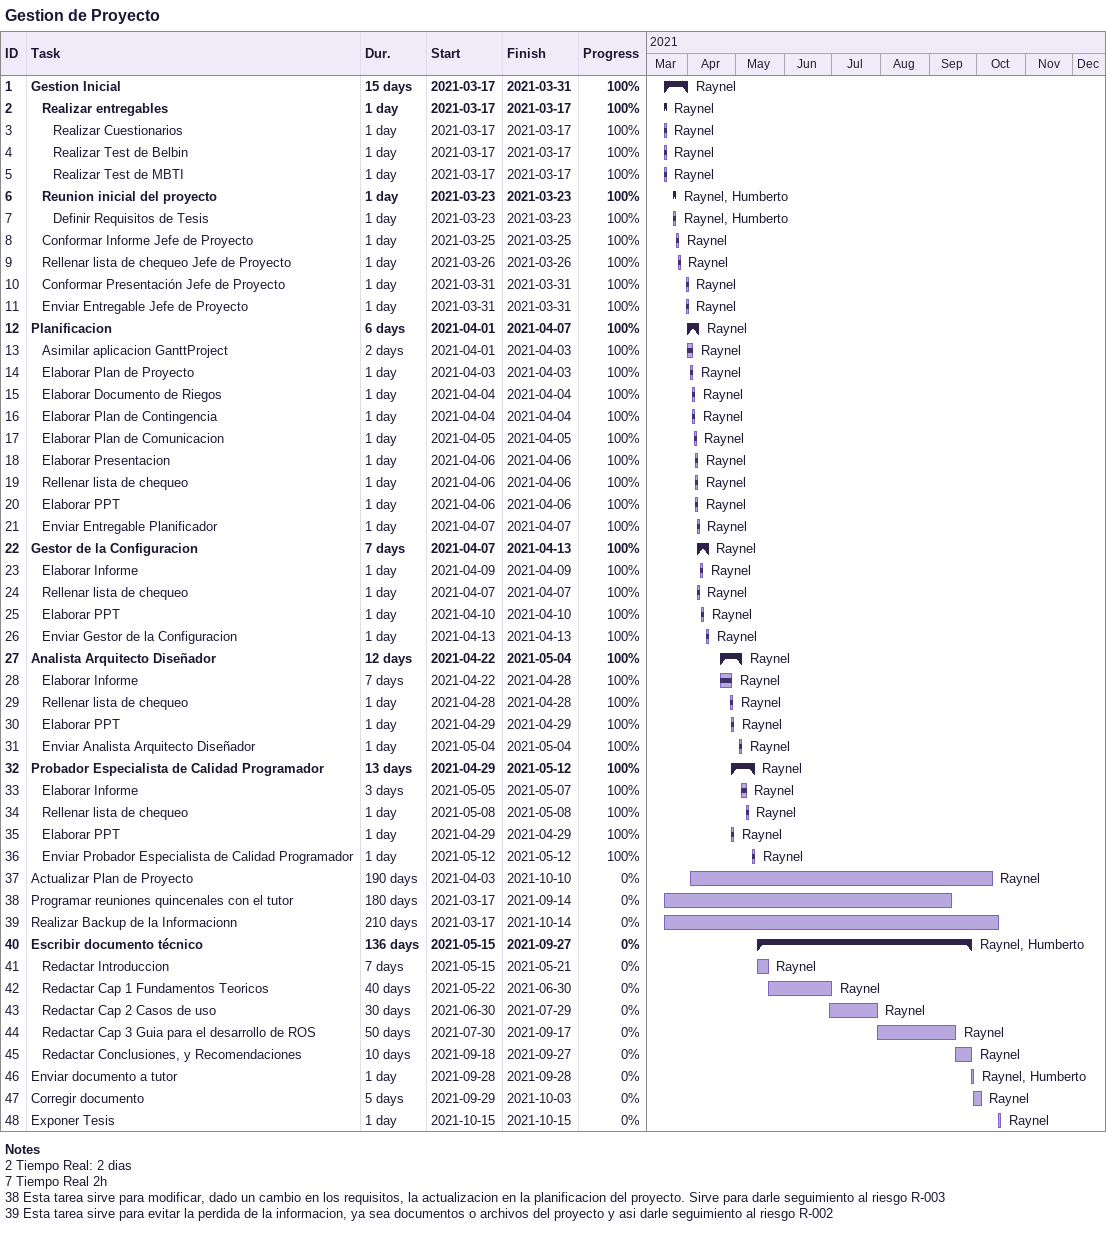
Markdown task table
Gestion de Proyecto

| ID | Level | Task | Duration | Start | Finish | Resources | % complete |
|---|---|---|---|---|---|---|---|
| 1 | 1 | **Gestion Inicial** | 15d | 2021-03-17 | 2021-03-31 | Raynel | 100 |
| 2 | 2 | **Realizar entregables** | 1d | 2021-03-17 | 2021-03-17 | Raynel | 100 |
| 3 | 3 | Realizar Cuestionarios | 1d | 2021-03-17 | 2021-03-17 | Raynel | 100 |
| 4 | 3 | Realizar Test de Belbin | 1d | 2021-03-17 | 2021-03-17 | Raynel | 100 |
| 5 | 3 | Realizar Test de MBTI | 1d | 2021-03-17 | 2021-03-17 | Raynel | 100 |
| 6 | 2 | **Reunion inicial del proyecto** | 1d | 2021-03-23 | 2021-03-23 | Raynel, Humberto | 100 |
| 7 | 3 | Definir Requisitos de Tesis | 1d | 2021-03-23 | 2021-03-23 | Raynel, Humberto | 100 |
| 8 | 2 | Conformar Informe Jefe de Proyecto | 1d | 2021-03-25 | 2021-03-25 | Raynel | 100 |
| 9 | 2 | Rellenar lista de chequeo Jefe de Proyecto | 1d | 2021-03-26 | 2021-03-26 | Raynel | 100 |
| 10 | 2 | Conformar Presentación Jefe de Proyecto | 1d | 2021-03-31 | 2021-03-31 | Raynel | 100 |
| 11 | 2 | Enviar Entregable Jefe de Proyecto | 1d | 2021-03-31 | 2021-03-31 | Raynel | 100 |
| 12 | 1 | **Planificacion** | 6d | 2021-04-01 | 2021-04-07 | Raynel | 100 |
| 13 | 2 | Asimilar aplicacion GanttProject | 2d | 2021-04-01 | 2021-04-03 | Raynel | 100 |
| 14 | 2 | Elaborar Plan de Proyecto | 1d | 2021-04-03 | 2021-04-03 | Raynel | 100 |
| 15 | 2 | Elaborar Documento de Riegos | 1d | 2021-04-04 | 2021-04-04 | Raynel | 100 |
| 16 | 2 | Elaborar Plan de Contingencia | 1d | 2021-04-04 | 2021-04-04 | Raynel | 100 |
| 17 | 2 | Elaborar Plan de Comunicacion | 1d | 2021-04-05 | 2021-04-05 | Raynel | 100 |
| 18 | 2 | Elaborar Presentacion | 1d | 2021-04-06 | 2021-04-06 | Raynel | 100 |
| 19 | 2 | Rellenar lista de chequeo | 1d | 2021-04-06 | 2021-04-06 | Raynel | 100 |
| 20 | 2 | Elaborar PPT | 1d | 2021-04-06 | 2021-04-06 | Raynel | 100 |
| 21 | 2 | Enviar Entregable Planificador | 1d | 2021-04-07 | 2021-04-07 | Raynel | 100 |
| 22 | 1 | **Gestor de la Configuracion** | 7d | 2021-04-07 | 2021-04-13 | Raynel | 100 |
| 23 | 2 | Elaborar Informe | 1d | 2021-04-09 | 2021-04-09 | Raynel | 100 |
| 24 | 2 | Rellenar lista de chequeo | 1d | 2021-04-07 | 2021-04-07 | Raynel | 100 |
| 25 | 2 | Elaborar PPT | 1d | 2021-04-10 | 2021-04-10 | Raynel | 100 |
| 26 | 2 | Enviar Gestor de la Configuracion | 1d | 2021-04-13 | 2021-04-13 | Raynel | 100 |
| 27 | 1 | **Analista Arquitecto Diseñador** | 12d | 2021-04-22 | 2021-05-04 | Raynel | 100 |
| 28 | 2 | Elaborar Informe | 7d | 2021-04-22 | 2021-04-28 | Raynel | 100 |
| 29 | 2 | Rellenar lista de chequeo | 1d | 2021-04-28 | 2021-04-28 | Raynel | 100 |
| 30 | 2 | Elaborar PPT | 1d | 2021-04-29 | 2021-04-29 | Raynel | 100 |
| 31 | 2 | Enviar Analista Arquitecto Diseñador | 1d | 2021-05-04 | 2021-05-04 | Raynel | 100 |
| 32 | 1 | **Probador Especialista de Calidad Programador** | 13d | 2021-04-29 | 2021-05-12 | Raynel | 100 |
| 33 | 2 | Elaborar Informe | 3d | 2021-05-05 | 2021-05-07 | Raynel | 100 |
| 34 | 2 | Rellenar lista de chequeo | 1d | 2021-05-08 | 2021-05-08 | Raynel | 100 |
| 35 | 2 | Elaborar PPT | 1d | 2021-04-29 | 2021-04-29 | Raynel | 100 |
| 36 | 2 | Enviar Probador Especialista de Calidad Programador | 1d | 2021-05-12 | 2021-05-12 | Raynel | 100 |
| 37 | 1 | Actualizar Plan de Proyecto | 190d | 2021-04-03 | 2021-10-10 | Raynel | 0 |
| 38 | 1 | Programar reuniones quincenales con el tutor | 180d | 2021-03-17 | 2021-09-14 |  | 0 |
| 39 | 1 | Realizar Backup de la Informacionn | 210d | 2021-03-17 | 2021-10-14 |  | 0 |
| 40 | 1 | **Escribir documento técnico** | 136d | 2021-05-15 | 2021-09-27 | Raynel, Humberto | 0 |
| 41 | 2 | Redactar Introduccion | 7d | 2021-05-15 | 2021-05-21 | Raynel | 0 |
| 42 | 2 | Redactar Cap 1 Fundamentos Teoricos | 40d | 2021-05-22 | 2021-06-30 | Raynel | 0 |
| 43 | 2 | Redactar Cap 2 Casos de uso | 30d | 2021-06-30 | 2021-07-29 | Raynel | 0 |
| 44 | 2 | Redactar Cap 3 Guia para el desarrollo de ROS | 50d | 2021-07-30 | 2021-09-17 | Raynel | 0 |
| 45 | 2 | Redactar Conclusiones, y Recomendaciones | 10d | 2021-09-18 | 2021-09-27 | Raynel | 0 |
| 46 | 1 | Enviar documento a tutor | 1d | 2021-09-28 | 2021-09-28 | Raynel, Humberto | 0 |
| 47 | 1 | Corregir documento | 5d | 2021-09-29 | 2021-10-03 | Raynel | 0 |
| 48 | 1 | Exponer Tesis | 1d | 2021-10-15 | 2021-10-15 | Raynel | 0 |

Notes
- 2: Tiempo Real: 2 dias
- 7: Tiempo Real 2h
- 38: Esta tarea sirve para modificar, dado un cambio en los requisitos, la actualizacion en la planificacion del proyecto. Sirve para darle seguimiento al riesgo R-003
- 39: Esta tarea sirve para evitar la perdida de la informacion, ya sea documentos o archivos del proyecto y asi darle seguimiento al riesgo R-002
